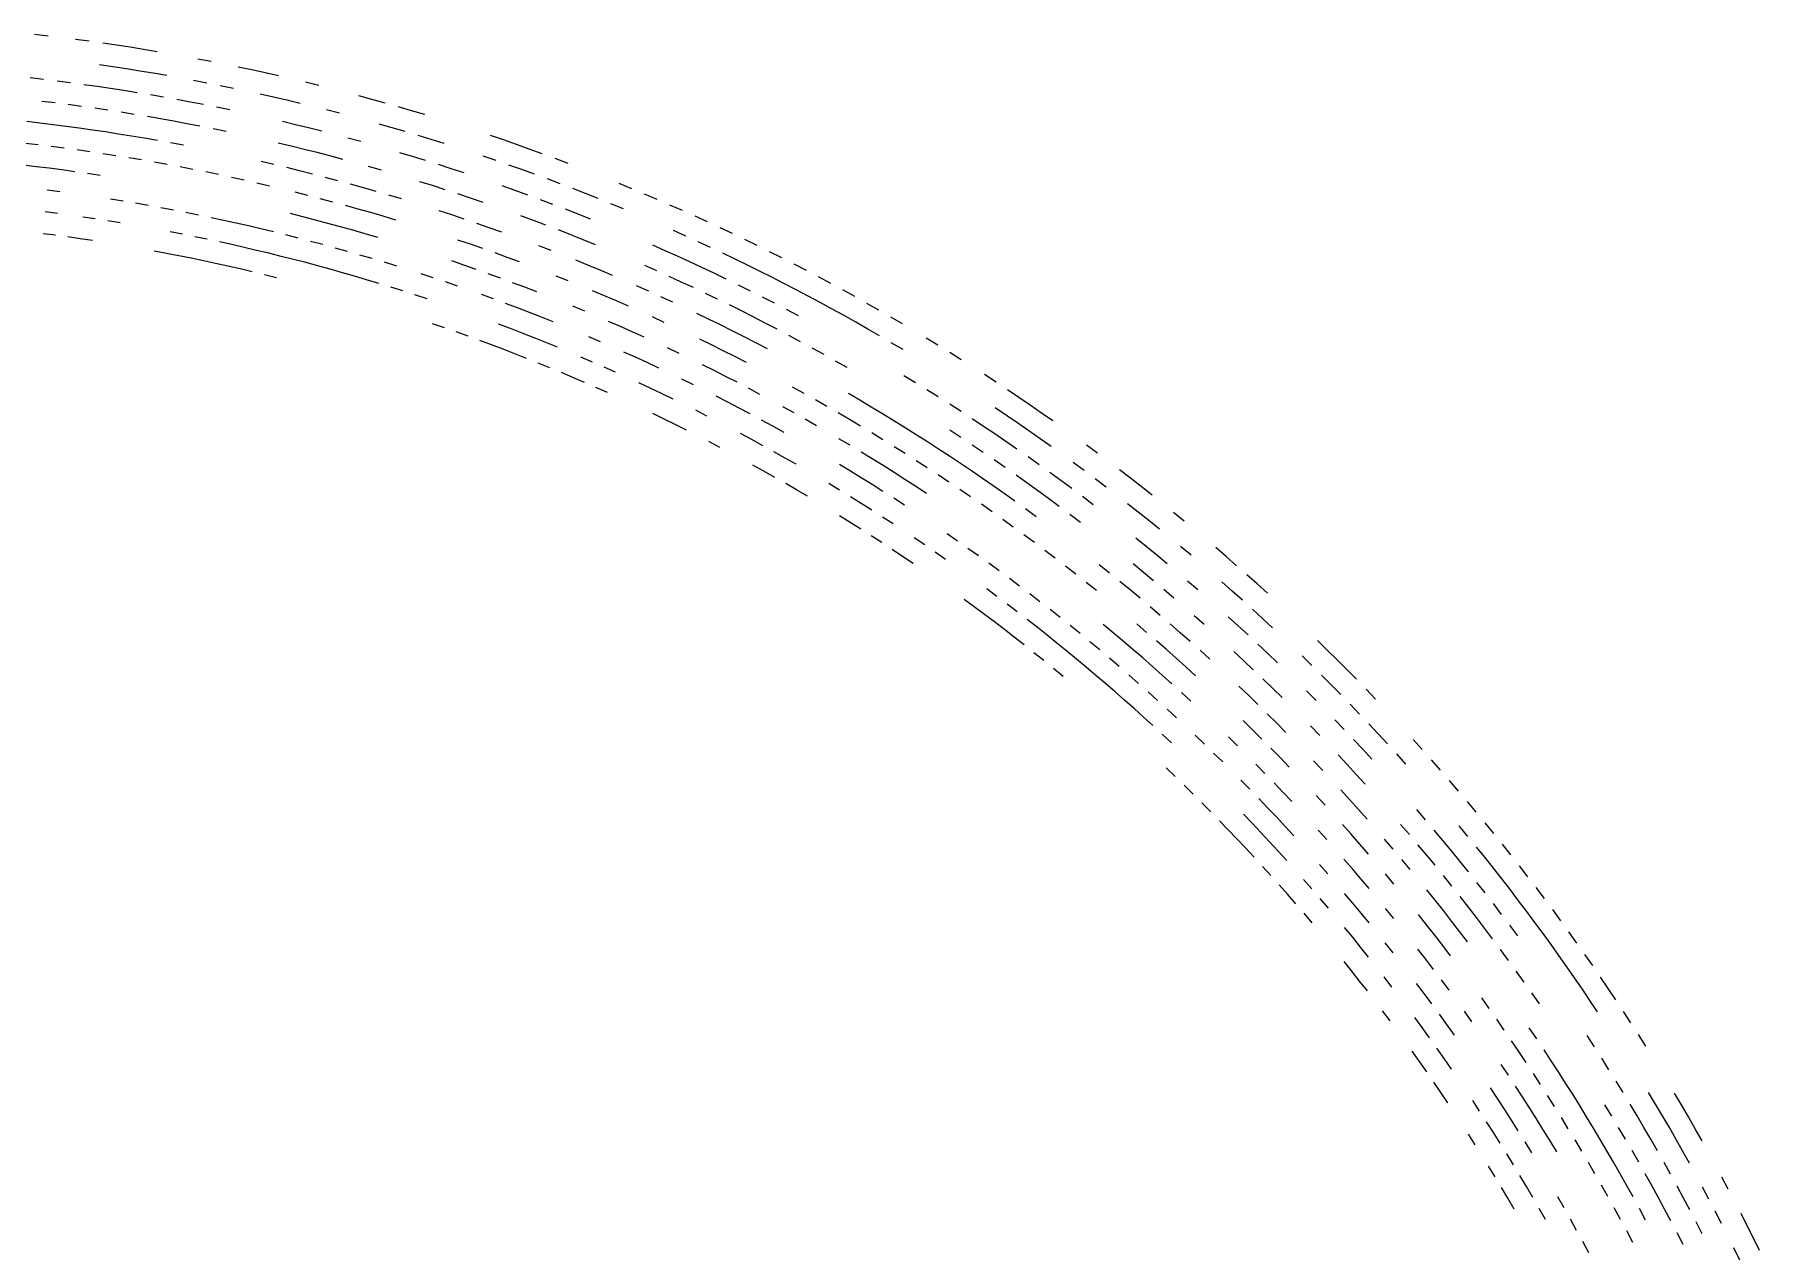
# Model space of a CAD drawing. Header units: metres. Extents: x -298 to 300, y -298 to 299.
# Drawn here: x 33.8 to 269.6, y 130.7 to 297.4 of the extents above; entities that cross this region are included whole.
import ezdxf

# ---------------------------------------------------------------- set-up
doc = ezdxf.new("R2010")
doc.units = ezdxf.units.M

msp = doc.modelspace()

# ---------------------------------------------------------------- linework, layer by layer
for p, q in [((35.657764, 297.18872, -692.8203), (33.78954, 297.40393, -692.8203)), ((41.254017, 296.4729, -692.8203), (39.390064, 296.72327, -692.8203)), ((44.97698, 295.93713, -692.8203), (43.11632, 296.21094, -692.8203)), ((46.835926, 295.65173, -692.8203), (44.97698, 295.93713, -692.8203)), ((48.693043, 295.3546, -692.8203), (46.835926, 295.65173, -692.8203)), ((50.548267, 295.0459, -692.8203), (48.693043, 295.3546, -692.8203)), ((44.502308, 292.98425, -692.8203), (42.660145, 293.25507, -692.8203)), ((46.3427, 292.70184, -692.8203), (44.502308, 292.98425, -692.8203)), ((48.181324, 292.4079, -692.8203), (46.3427, 292.70184, -692.8203)), ((57.948902, 293.69446, -692.8203), (56.101917, 294.04974, -692.8203)), ((63.47594, 292.55896, -692.8203), (61.635975, 292.94904, -692.8203)), ((65.31347, 292.15735, -692.8203), (63.47594, 292.55896, -692.8203)), ((35.02434, 291.24036, -692.8203), (33.19353, 291.45166, -692.8203)), ((38.68175, 290.78333, -692.8203), (36.85375, 291.01758, -692.8203)), ((42.33318, 290.2804, -692.8203), (40.50823, 290.5376, -692.8203)), ((44.156483, 290.01172, -692.8203), (42.33318, 290.2804, -692.8203)), ((50.018116, 292.10242, -692.8203), (48.181324, 292.4079, -692.8203)), ((51.852894, 291.7854, -692.8203), (50.018116, 292.10242, -692.8203)), ((57.34502, 290.76514, -692.8203), (55.516468, 291.11676, -692.8203)), ((60.995472, 290.0276, -692.8203), (59.171375, 290.4021, -692.8203)), ((67.14849, 291.74414, -692.8203), (65.31347, 292.15735, -692.8203)), ((72.63744, 290.4356, -692.8203), (70.81054, 290.8833, -692.8203)), ((36.586964, 288.03674, -692.8203), (34.776295, 288.25793, -692.8203)), ((40.20403, 287.56036, -692.8203), (38.39623, 287.80426, -692.8203)), ((45.978138, 289.73157, -692.8203), (44.156483, 290.01172, -692.8203)), ((47.797962, 289.44006, -692.8203), (45.978138, 289.73157, -692.8203)), ((51.431995, 288.82263, -692.8203), (49.615955, 289.13702, -692.8203)), ((55.058094, 288.15955, -692.8203), (53.246082, 288.49677, -692.8203)), ((56.86797, 287.8109, -692.8203), (55.058094, 288.15955, -692.8203)), ((66.45312, 288.83533, -692.8203), (64.636345, 289.24414, -692.8203)), ((68.267204, 288.41504, -692.8203), (66.45312, 288.83533, -692.8203)), ((70.07873, 287.9834, -692.8203), (68.267204, 288.41504, -692.8203)), ((79.91607, 288.53027, -692.8203), (78.100945, 289.0238, -692.8203)), ((81.72814, 288.0254, -692.8203), (79.91607, 288.53027, -692.8203)), ((34.526234, 285.27563, -692.8203), (32.73296, 285.4839, -692.8203)), ((43.81493, 287.03857, -692.8203), (42.010303, 287.3051, -692.8203)), ((47.419056, 286.4713, -692.8203), (45.617847, 286.76062, -692.8203)), ((51.015797, 285.8589, -692.8203), (49.218372, 286.17078, -692.8203)), ((52.811268, 285.53577, -692.8203), (51.015797, 285.8589, -692.8203)), ((54.604664, 285.2013, -692.8203), (52.811268, 285.53577, -692.8203)), ((60.481007, 287.0796, -692.8203), (58.675587, 287.45093, -692.8203)), ((69.471245, 285.05322, -692.8203), (67.67834, 285.48108, -692.8203)), ((75.49645, 286.62018, -692.8203), (73.69341, 287.08594, -692.8203)), ((85.34258, 286.98157, -692.8203), (83.53698, 287.50916, -692.8203)), ((87.14483, 286.44257, -692.8203), (85.34258, 286.98157, -692.8203)), ((36.318226, 285.05615, -692.8203), (34.526234, 285.27563, -692.8203)), ((38.108753, 284.82538, -692.8203), (36.318226, 285.05615, -692.8203)), ((39.897816, 284.58337, -692.8203), (38.108753, 284.82538, -692.8203)), ((41.685413, 284.33008, -692.8203), (39.897816, 284.58337, -692.8203)), ((43.471363, 284.06555, -692.8203), (41.685413, 284.33008, -692.8203)), ((45.255604, 283.78992, -692.8203), (43.471363, 284.06555, -692.8203)), ((47.038136, 283.50293, -692.8203), (45.255604, 283.78992, -692.8203)), ((48.818836, 283.20483, -692.8203), (47.038136, 283.50293, -692.8203)), ((50.597645, 282.8955, -692.8203), (48.818836, 283.20483, -692.8203)), ((56.395985, 284.8556, -692.8203), (54.604664, 285.2013, -692.8203)), ((59.971912, 284.1305, -692.8203), (58.185047, 284.49866, -692.8203)), ((71.26147, 284.614, -692.8203), (69.471245, 285.05322, -692.8203)), ((73.04888, 284.1637, -692.8203), (71.26147, 284.614, -692.8203)), ((78.39385, 282.74524, -692.8203), (76.615166, 283.22925, -692.8203)), ((82.67864, 284.64417, -692.8203), (80.88775, 285.1551, -692.8203)), ((84.4663, 284.12195, -692.8203), (82.67864, 284.64417, -692.8203)), ((88.03161, 283.04395, -692.8203), (86.2506, 283.58856, -692.8203)), ((89.809135, 282.48816, -692.8203), (88.03161, 283.04395, -692.8203)), ((97.88445, 282.97192, -692.8203), (96.10369, 283.57843, -692.8203)), ((34.273975, 282.29364, -692.8203), (32.49944, 282.50037, -692.8203)), ((37.81902, 281.84674, -692.8203), (36.04717, 282.07574, -692.8203)), ((41.358265, 281.35535, -692.8203), (39.589405, 281.60657, -692.8203)), ((44.8911, 280.81946, -692.8203), (43.125538, 281.09296, -692.8203)), ((54.14928, 282.2434, -692.8203), (52.3745, 282.57507, -692.8203)), ((68.869804, 282.12146, -692.8203), (67.09527, 282.54565, -692.8203)), ((70.641594, 281.68616, -692.8203), (68.869804, 282.12146, -692.8203)), ((72.41064, 281.23975, -692.8203), (70.641594, 281.68616, -692.8203)), ((74.17687, 280.78223, -692.8203), (72.41064, 281.23975, -692.8203)), ((75.94024, 280.3136, -692.8203), (74.17687, 280.78223, -692.8203)), ((85.47729, 280.69775, -692.8203), (83.711296, 281.22632, -692.8203)), ((87.23998, 280.15808, -692.8203), (85.47729, 280.69775, -692.8203)), ((96.88348, 280.15356, -692.8203), (95.120415, 280.7539, -692.8203)), ((99.66143, 282.3542, -692.8203), (97.88445, 282.97192, -692.8203)), ((101.43444, 281.72534, -692.8203), (99.66143, 282.3542, -692.8203)), ((103.203545, 281.08533, -692.8203), (101.43444, 281.72534, -692.8203)), ((34.019398, 279.31183, -692.8203), (32.2636, 279.51703, -692.8203)), ((35.773914, 279.09558, -692.8203), (34.019398, 279.31183, -692.8203)), ((37.527027, 278.8684, -692.8203), (35.773914, 279.09558, -692.8203)), ((39.278736, 278.63013, -692.8203), (37.527027, 278.8684, -692.8203)), ((42.777454, 278.1206, -692.8203), (41.02886, 278.38086, -692.8203)), ((48.41704, 280.23926, -692.8203), (46.655018, 280.5349, -692.8203)), ((51.935474, 279.61475, -692.8203), (50.177235, 279.9325, -692.8203)), ((55.44585, 278.9461, -692.8203), (53.6917, 279.28595, -692.8203)), ((58.94762, 278.2334, -692.8203), (57.197865, 278.5952, -692.8203)), ((66.51031, 279.61066, -692.8203), (64.7517, 280.02002, -692.8203)), ((70.01977, 278.7588, -692.8203), (68.26641, 279.1902, -692.8203)), ((71.7705, 278.31628, -692.8203), (70.01977, 278.7588, -692.8203)), ((81.21221, 278.8413, -692.8203), (79.45794, 279.34314, -692.8203)), ((90.75512, 279.0456, -692.8203), (88.99926, 279.60742, -692.8203)), ((92.50738, 278.47278, -692.8203), (90.75512, 279.0456, -692.8203)), ((100.39825, 278.91974, -692.8203), (98.642815, 279.5421, -692.8203)), ((102.14971, 278.28625, -692.8203), (100.39825, 278.91974, -692.8203)), ((106.729485, 279.77197, -692.8203), (104.96856, 280.4342, -692.8203)), ((37.232777, 275.89026, -692.8203), (35.4984, 276.11572, -692.8203)), ((62.440235, 277.47668, -692.8203), (60.695118, 277.86047, -692.8203)), ((65.92315, 276.67615, -692.8203), (64.182976, 277.0819, -692.8203)), ((75.26336, 277.39844, -692.8203), (73.518364, 277.86285, -692.8203)), ((78.7445, 276.4367, -692.8203), (77.005486, 276.92303, -692.8203)), ((80.48052, 275.93945, -692.8203), (78.7445, 276.4367, -692.8203)), ((88.19683, 276.72424, -692.8203), (86.45568, 277.26996, -692.8203)), ((89.93456, 276.16754, -692.8203), (88.19683, 276.72424, -692.8203)), ((99.47961, 276.07178, -692.8203), (97.74218, 276.68848, -692.8203)), ((101.213066, 275.4442, -692.8203), (99.47961, 276.07178, -692.8203)), ((105.64068, 276.98633, -692.8203), (103.89727, 277.64185, -692.8203)), ((109.115105, 275.6427, -692.8203), (107.38, 276.31995, -692.8203)), ((115.470146, 276.29553, -692.8203), (113.73077, 277.01282, -692.8203)), ((45.882008, 274.5998, -692.8203), (44.155445, 274.87964, -692.8203)), ((49.3297, 274.00757, -692.8203), (47.6068, 274.30908, -692.8203)), ((52.769825, 273.37213, -692.8203), (51.05077, 273.69525, -692.8203)), ((71.128105, 275.39343, -692.8203), (69.395805, 275.8319, -692.8203)), ((74.58434, 274.48376, -692.8203), (72.85766, 274.94403, -692.8203)), ((78.02892, 273.53082, -692.8203), (76.3081, 274.0127, -692.8203)), ((83.94305, 274.91223, -692.8203), (82.21343, 275.43127, -692.8203)), ((93.39941, 275.02148, -692.8203), (91.668755, 275.59998, -692.8203)), ((95.126335, 274.43213, -692.8203), (93.39941, 275.02148, -692.8203)), ((104.668144, 274.15637, -692.8203), (102.94262, 274.8058, -692.8203)), ((110.84594, 274.95447, -692.8203), (109.115105, 275.6427, -692.8203)), ((114.29449, 273.54553, -692.8203), (112.57244, 274.25537, -692.8203)), ((118.93517, 274.82837, -692.8203), (117.20495, 275.56738, -692.8203)), ((122.381584, 273.31775, -692.8203), (120.66076, 274.0785, -692.8203)), ((36.93633, 272.91248, -692.8203), (35.22063, 273.1361, -692.8203)), ((42.074574, 272.17688, -692.8203), (40.36339, 272.43286, -692.8203)), ((45.492115, 271.6327, -692.8203), (43.78417, 271.91016, -692.8203)), ((56.20171, 272.69348, -692.8203), (54.486805, 273.0382, -692.8203)), ((59.624928, 271.97168, -692.8203), (57.914417, 272.33795, -692.8203)), ((61.333057, 271.59473, -692.8203), (59.624928, 271.97168, -692.8203)), ((63.038868, 271.20703, -692.8203), (61.333057, 271.59473, -692.8203)), ((70.48351, 272.47095, -692.8203), (68.769585, 272.90552, -692.8203)), ((72.194695, 272.02576, -692.8203), (70.48351, 272.47095, -692.8203)), ((73.90307, 271.5697, -692.8203), (72.194695, 272.02576, -692.8203)), ((75.608574, 271.10303, -692.8203), (73.90307, 271.5697, -692.8203)), ((79.7467, 273.03815, -692.8203), (78.02892, 273.53082, -692.8203)), ((81.46136, 272.53467, -692.8203), (79.7467, 273.03815, -692.8203)), ((83.172844, 272.0204, -692.8203), (81.46136, 272.53467, -692.8203)), ((90.82824, 272.72766, -692.8203), (89.112114, 273.29004, -692.8203)), ((92.540825, 272.15454, -692.8203), (90.82824, 272.72766, -692.8203)), ((95.95507, 270.976, -692.8203), (94.24981, 271.57068, -692.8203)), ((101.99633, 271.96655, -692.8203), (100.28466, 272.59912, -692.8203)), ((103.70403, 271.32324, -692.8203), (101.99633, 271.96655, -692.8203)), ((108.106804, 272.82526, -692.8203), (106.38958, 273.49622, -692.8203)), ((109.81982, 272.14355, -692.8203), (108.106804, 272.82526, -692.8203)), ((125.80883, 271.76385, -692.8203), (124.09765, 272.54614, -692.8203)), ((36.63756, 269.93488, -692.8203), (34.9406, 270.15674, -692.8203)), ((40.02721, 269.45923, -692.8203), (38.33312, 269.7024, -692.8203)), ((41.719776, 269.20544, -692.8203), (40.02721, 269.45923, -692.8203)), ((54.003956, 270.08484, -692.8203), (52.30553, 270.41577, -692.8203)), ((57.39452, 269.39093, -692.8203), (55.700306, 269.74323, -692.8203)), ((60.776173, 268.65442, -692.8203), (59.086475, 269.02795, -692.8203)), ((64.74218, 270.8086, -692.8203), (63.038868, 271.20703, -692.8203)), ((66.442986, 270.3994, -692.8203), (64.74218, 270.8086, -692.8203)), ((69.83672, 269.54907, -692.8203), (68.14117, 269.9796, -692.8203)), ((73.21966, 268.65625, -692.8203), (71.529594, 269.10797, -692.8203)), ((77.31109, 270.62555, -692.8203), (75.608574, 271.10303, -692.8203)), ((79.01061, 270.13745, -692.8203), (77.31109, 270.62555, -692.8203)), ((80.707085, 269.6386, -692.8203), (79.01061, 270.13745, -692.8203)), ((93.37115, 268.70984, -692.8203), (91.68017, 269.28833, -692.8203)), ((97.65661, 270.37067, -692.8203), (95.95507, 270.976, -692.8203)), ((107.10717, 270.0044, -692.8203), (105.40771, 270.6692, -692.8203)), ((108.80248, 269.32898, -692.8203), (107.10717, 270.0044, -692.8203)), ((110.49358, 268.64294, -692.8203), (108.80248, 269.32898, -692.8203)), ((122.83642, 269.83435, -692.8203), (121.13738, 270.59802, -692.8203)), ((126.2199, 268.2749, -692.8203), (124.53057, 269.05994, -692.8203)), ((129.21635, 270.167, -692.8203), (127.51513, 270.97083, -692.8203)), ((132.60362, 268.52747, -692.8203), (130.91252, 269.35254, -692.8203)), ((51.838978, 267.45984, -692.8203), (50.157093, 267.77728, -692.8203)), ((53.51891, 267.1319, -692.8203), (51.838978, 267.45984, -692.8203)), ((55.196705, 266.79333, -692.8203), (53.51891, 267.1319, -692.8203)), ((56.872364, 266.44434, -692.8203), (55.196705, 266.79333, -692.8203)), ((62.46349, 268.27026, -692.8203), (60.776173, 268.65442, -692.8203)), ((64.14837, 267.8755, -692.8203), (62.46349, 268.27026, -692.8203)), ((65.83074, 267.47015, -692.8203), (64.14837, 267.8755, -692.8203)), ((67.51055, 267.0542, -692.8203), (65.83074, 267.47015, -692.8203)), ((69.18774, 266.6278, -692.8203), (67.51055, 267.0542, -692.8203)), ((70.862236, 266.1908, -692.8203), (69.18774, 266.6278, -692.8203)), ((76.59112, 267.72083, -692.8203), (74.90685, 268.19385, -692.8203)), ((79.950676, 266.74316, -692.8203), (78.27239, 267.2373, -692.8203)), ((95.058464, 268.12085, -692.8203), (93.37115, 268.70984, -692.8203)), ((98.42193, 266.91095, -692.8203), (96.74206, 267.52118, -692.8203)), ((100.09789, 266.29016, -692.8203), (98.42193, 266.91095, -692.8203)), ((104.42394, 267.8427, -692.8203), (102.73809, 268.49066, -692.8203)), ((120.0053, 267.82806, -692.8203), (118.319084, 268.57397, -692.8203)), ((121.68682, 267.07153, -692.8203), (120.0053, 267.82806, -692.8203)), ((123.36352, 266.30457, -692.8203), (121.68682, 267.07153, -692.8203)), ((129.58366, 266.67316, -692.8203), (127.90429, 267.47937, -692.8203)), ((131.25792, 265.85645, -692.8203), (129.58366, 266.67316, -692.8203)), ((135.97002, 266.8454, -692.8203), (134.28941, 267.6917, -692.8203)), ((58.545826, 266.08472, -692.8203), (56.872364, 266.44434, -692.8203)), ((60.21703, 265.7146, -692.8203), (58.545826, 266.08472, -692.8203)), ((61.885853, 265.33398, -692.8203), (60.21703, 265.7146, -692.8203)), ((63.552296, 264.94293, -692.8203), (61.885853, 265.33398, -692.8203)), ((66.87774, 264.1294, -692.8203), (65.2163, 264.54138, -692.8203)), ((72.53399, 265.7433, -692.8203), (70.862236, 266.1908, -692.8203)), ((74.20287, 265.28528, -692.8203), (72.53399, 265.7433, -692.8203)), ((75.86895, 264.81677, -692.8203), (74.20287, 265.28528, -692.8203)), ((77.531975, 264.33777, -692.8203), (75.86895, 264.81677, -692.8203)), ((79.19201, 263.8484, -692.8203), (77.531975, 264.33777, -692.8203)), ((83.29772, 265.7234, -692.8203), (81.625786, 266.23853, -692.8203)), ((88.293755, 264.11493, -692.8203), (86.63177, 264.6615, -692.8203)), ((92.49029, 265.8498, -692.8203), (90.81725, 266.42273, -692.8203)), ((94.15966, 265.26636, -692.8203), (92.49029, 265.8498, -692.8203)), ((97.4873, 264.068, -692.8203), (95.82537, 264.67236, -692.8203)), ((106.76202, 263.70215, -692.8203), (105.102104, 264.36487, -692.8203)), ((109.45672, 265.83557, -692.8203), (107.78332, 266.51514, -692.8203)), ((111.12585, 265.1454, -692.8203), (109.45672, 265.83557, -692.8203)), ((112.79058, 264.44482, -692.8203), (111.12585, 265.1454, -692.8203)), ((118.88262, 265.05383, -692.8203), (117.21386, 265.79272, -692.8203)), ((122.20611, 263.54468, -692.8203), (120.546745, 264.30444, -692.8203)), ((125.03545, 265.52698, -692.8203), (123.36352, 266.30457, -692.8203)), ((126.702446, 264.73895, -692.8203), (125.03545, 265.52698, -692.8203)), ((128.36449, 263.94043, -692.8203), (126.702446, 264.73895, -692.8203)), ((132.92705, 265.02917, -692.8203), (131.25792, 265.85645, -692.8203)), ((134.59093, 264.19153, -692.8203), (132.92705, 265.02917, -692.8203)), ((136.24962, 263.34332, -692.8203), (134.59093, 264.19153, -692.8203)), ((139.31511, 265.12115, -692.8203), (137.64525, 265.98853, -692.8203)), ((142.63835, 263.35498, -692.8203), (140.97948, 264.2433, -692.8203)), ((80.84899, 263.3485, -692.8203), (79.19201, 263.8484, -692.8203)), ((84.15331, 262.3177, -692.8203), (82.5028, 262.83832, -692.8203)), ((91.60729, 262.99042, -692.8203), (89.95226, 263.55786, -692.8203)), ((96.55059, 261.2257, -692.8203), (94.90649, 261.82434, -692.8203)), ((100.799736, 262.82788, -692.8203), (99.14544, 263.45312, -692.8203)), ((102.450066, 262.19226, -692.8203), (100.799736, 262.82788, -692.8203)), ((111.716484, 261.65155, -692.8203), (110.06927, 262.34546, -692.8203)), ((117.75811, 262.2804, -692.8203), (116.106804, 263.01233, -692.8203)), ((123.86071, 262.7744, -692.8203), (122.20611, 263.54468, -692.8203)), ((127.155266, 261.20288, -692.8203), (125.51043, 261.99384, -692.8203)), ((131.67339, 262.31213, -692.8203), (130.02147, 263.13147, -692.8203)), ((137.90288, 262.48474, -692.8203), (136.24962, 263.34332, -692.8203)), ((139.55077, 261.61584, -692.8203), (137.90288, 262.48474, -692.8203)), ((145.9392, 261.54712, -692.8203), (144.29161, 262.45624, -692.8203)), ((87.44457, 261.24536, -692.8203), (85.80065, 261.78668, -692.8203)), ((99.827385, 259.99768, -692.8203), (98.19091, 260.61682, -692.8203)), ((101.45995, 259.36816, -692.8203), (99.827385, 259.99768, -692.8203)), ((109.01061, 259.54633, -692.8203), (107.3767, 260.22327, -692.8203)), ((113.35931, 260.94727, -692.8203), (111.716484, 261.65155, -692.8203)), ((114.99767, 260.23273, -692.8203), (113.35931, 260.94727, -692.8203)), ((121.04687, 260.78564, -692.8203), (119.40484, 261.5382, -692.8203)), ((130.42986, 259.58997, -692.8203), (128.79509, 260.4016, -692.8203)), ((132.05956, 258.76813, -692.8203), (130.42986, 259.58997, -692.8203)), ((134.96165, 260.64233, -692.8203), (133.32018, 261.48242, -692.8203)), ((138.22874, 258.9314, -692.8203), (136.59789, 259.792, -692.8203)), ((141.19316, 260.73645, -692.8203), (139.55077, 261.61584, -692.8203)), ((142.83, 259.84692, -692.8203), (141.19316, 260.73645, -692.8203)), ((144.46129, 258.94702, -692.8203), (142.83, 259.84692, -692.8203)), ((149.21715, 259.69788, -692.8203), (147.58104, 260.6277, -692.8203)), ((89.83483, 257.2738, -692.8203), (88.21575, 257.8302, -692.8203)), ((98.8529, 257.1682, -692.8203), (97.234184, 257.78137, -692.8203)), ((100.467705, 256.54492, -692.8203), (98.8529, 257.1682, -692.8203)), ((103.08849, 258.72845, -692.8203), (101.45995, 259.36816, -692.8203)), ((104.713066, 258.0785, -692.8203), (103.08849, 258.72845, -692.8203)), ((113.88647, 257.45404, -692.8203), (112.26556, 258.16168, -692.8203)), ((115.50286, 256.7362, -692.8203), (113.88647, 257.45404, -692.8203)), ((119.88549, 258.02747, -692.8203), (118.26086, 258.77277, -692.8203)), ((125.94421, 258.46613, -692.8203), (124.31658, 259.2495, -692.8203)), ((127.56689, 257.6725, -692.8203), (125.94421, 258.46613, -692.8203)), ((129.1845, 256.86865, -692.8203), (127.56689, 257.6725, -692.8203)), ((133.684, 257.93604, -692.8203), (132.05956, 258.76813, -692.8203)), ((135.30327, 257.09375, -692.8203), (133.684, 257.93604, -692.8203)), ((146.08684, 258.03687, -692.8203), (144.46129, 258.94702, -692.8203)), ((147.70671, 257.11652, -692.8203), (146.08684, 258.03687, -692.8203)), ((149.32079, 256.18604, -692.8203), (147.70671, 257.11652, -692.8203)), ((152.47166, 257.80762, -692.8203), (150.84734, 258.75787, -692.8203)), ((93.06237, 256.13043, -692.8203), (91.45037, 256.70715, -692.8203)), ((96.27538, 254.94658, -692.8203), (94.67071, 255.54356, -692.8203)), ((97.876274, 254.33952, -692.8203), (96.27538, 254.94658, -692.8203)), ((102.078545, 255.91148, -692.8203), (100.467705, 256.54492, -692.8203)), ((103.68542, 255.26793, -692.8203), (102.078545, 255.91148, -692.8203)), ((105.28826, 254.61424, -692.8203), (103.68542, 255.26793, -692.8203)), ((111.16967, 255.37694, -692.8203), (109.56188, 256.0675, -692.8203)), ((117.1148, 256.0083, -692.8203), (115.50286, 256.7362, -692.8203)), ((126.3366, 254.94438, -692.8203), (124.73107, 255.73033, -692.8203)), ((127.937126, 254.1483, -692.8203), (126.3366, 254.94438, -692.8203)), ((130.7971, 256.0547, -692.8203), (129.1845, 256.86865, -692.8203)), ((132.40459, 255.23058, -692.8203), (130.7971, 256.0547, -692.8203)), ((134.00682, 254.39635, -692.8203), (132.40459, 255.23058, -692.8203)), ((138.52574, 255.37871, -692.8203), (136.91716, 256.24133, -692.8203)), ((152.53123, 254.29466, -692.8203), (150.92894, 255.24535, -692.8203)), ((157.30833, 254.8958, -692.8203), (155.7022, 255.87651, -692.8203)), ((99.47332, 253.7224, -692.8203), (97.876274, 254.33952, -692.8203)), ((101.06646, 253.09526, -692.8203), (99.47332, 253.7224, -692.8203)), ((104.24084, 251.81102, -692.8203), (102.65569, 252.45811, -692.8203)), ((110.07177, 252.59306, -692.8203), (108.48144, 253.27684, -692.8203)), ((115.96667, 253.24467, -692.8203), (114.37212, 253.96544, -692.8203)), ((117.55663, 252.51384, -692.8203), (115.96667, 253.24467, -692.8203)), ((119.14202, 251.77306, -692.8203), (117.55663, 252.51384, -692.8203)), ((121.92272, 253.76378, -692.8203), (120.32476, 254.52202, -692.8203)), ((129.53264, 253.34227, -692.8203), (127.937126, 254.1483, -692.8203)), ((131.1231, 252.52611, -692.8203), (129.53264, 253.34227, -692.8203)), ((141.72655, 253.62328, -692.8203), (140.12889, 254.50603, -692.8203)), ((144.90501, 251.82774, -692.8203), (143.31859, 252.73051, -692.8203)), ((160.502, 252.9041, -692.8203), (158.90831, 253.90495, -692.8203)), ((107.39892, 250.48692, -692.8203), (105.82195, 251.15392, -692.8203)), ((108.97167, 249.81004, -692.8203), (107.39892, 250.48692, -692.8203)), ((113.23925, 251.1956, -692.8203), (111.65771, 251.89928, -692.8203)), ((123.86993, 249.49107, -692.8203), (122.2987, 250.26164, -692.8203)), ((126.68774, 251.429, -692.8203), (125.10424, 252.21721, -692.8203)), ((128.26616, 250.63078, -692.8203), (126.68774, 251.429, -692.8203)), ((129.83958, 249.82268, -692.8203), (128.26616, 250.63078, -692.8203)), ((154.22856, 249.76762, -692.8203), (152.65477, 250.72905, -692.8203)), ((165.2451, 249.84166, -692.8203), (163.67046, 250.87242, -692.8203)), ((112.10436, 248.42662, -692.8203), (110.540215, 249.12328, -692.8203)), ((117.95721, 249.02501, -692.8203), (116.38909, 249.7584, -692.8203)), ((119.52062, 248.28178, -692.8203), (117.95721, 249.02501, -692.8203)), ((121.07946, 247.52873, -692.8203), (119.52062, 248.28178, -692.8203)), ((128.55406, 247.12029, -692.8203), (126.99767, 247.92033, -692.8203)), ((132.97118, 248.17693, -692.8203), (131.40794, 249.00475, -692.8203)), ((138.99693, 248.2965, -692.8203), (137.43285, 249.16222, -692.8203)), ((146.63048, 247.36351, -692.8203), (145.07207, 248.2772, -692.8203)), ((157.3579, 247.81517, -692.8203), (155.79625, 248.79631, -692.8203)), ((168.3748, 247.75053, -692.8203), (166.81322, 248.80101, -692.8203)), ((169.9298, 246.69023, -692.8203), (168.3748, 247.75053, -692.8203)), ((119.85815, 244.79674, -692.8203), (118.31652, 245.54222, -692.8203)), ((125.727104, 245.21092, -692.8203), (124.18273, 245.99321, -692.8203)), ((130.10545, 246.31041, -692.8203), (128.55406, 247.12029, -692.8203)), ((131.65178, 245.49083, -692.8203), (130.10545, 246.31041, -692.8203)), ((137.6292, 245.63469, -692.8203), (136.08183, 246.49187, -692.8203)), ((142.10875, 246.53563, -692.8203), (140.55565, 247.42094, -692.8203)), ((145.19823, 244.73582, -692.8203), (143.65636, 245.64061, -692.8203)), ((148.18321, 246.44005, -692.8203), (146.63048, 247.36351, -692.8203)), ((149.73009, 245.50676, -692.8203), (148.18321, 246.44005, -692.8203)), ((151.27116, 244.56383, -692.8203), (149.73009, 245.50676, -692.8203)), ((160.46245, 245.82347, -692.8203), (158.91331, 246.8242, -692.8203)), ((166.67455, 245.29002, -692.8203), (165.12846, 246.32988, -692.8203)), ((171.47801, 245.62022, -692.8203), (169.9298, 246.69023, -692.8203)), ((173.01958, 244.54045, -692.8203), (171.47801, 245.62022, -692.8203)), ((121.39501, 244.04161, -692.8203), (119.85815, 244.79674, -692.8203)), ((122.92718, 243.27684, -692.8203), (121.39501, 244.04161, -692.8203)), ((134.7288, 243.82256, -692.8203), (133.19292, 244.66154, -692.8203)), ((136.25945, 242.97398, -692.8203), (134.7288, 243.82256, -692.8203)), ((140.70769, 243.89128, -692.8203), (139.17113, 244.7678, -692.8203)), ((146.73448, 243.8214, -692.8203), (145.19823, 244.73582, -692.8203)), ((152.8062, 243.61119, -692.8203), (151.27116, 244.56383, -692.8203)), ((154.33531, 242.64891, -692.8203), (152.8062, 243.61119, -692.8203)), ((160.44646, 242.25835, -692.8203), (158.91966, 243.25902, -692.8203)), ((163.54185, 243.7929, -692.8203), (162.00536, 244.81303, -692.8203)), ((165.07195, 242.76317, -692.8203), (163.54185, 243.7929, -692.8203)), ((168.2141, 244.24046, -692.8203), (166.67455, 245.29002, -692.8203)), ((169.74706, 243.1812, -692.8203), (168.2141, 244.24046, -692.8203)), ((171.27336, 242.11235, -692.8203), (169.74706, 243.1812, -692.8203)), ((127.4945, 240.92491, -692.8203), (125.97692, 241.71849, -692.8203)), ((131.85466, 241.98485, -692.8203), (130.33037, 242.80583, -692.8203)), ((133.37376, 241.1544, -692.8203), (131.85466, 241.98485, -692.8203)), ((145.2838, 241.20384, -692.8203), (143.76402, 242.10924, -692.8203)), ((149.78966, 241.96361, -692.8203), (148.265, 242.89726, -692.8203)), ((152.82121, 240.06749, -692.8203), (151.3084, 241.02031, -692.8203)), ((155.85832, 241.67705, -692.8203), (154.33531, 242.64891, -692.8203)), ((157.37523, 240.6956, -692.8203), (155.85832, 241.67705, -692.8203)), ((158.88597, 239.7047, -692.8203), (157.37523, 240.6956, -692.8203)), ((163.48106, 240.2282, -692.8203), (161.96696, 241.24803, -692.8203)), ((166.5955, 241.72374, -692.8203), (165.07195, 242.76317, -692.8203)), ((168.1126, 240.67485, -692.8203), (166.5955, 241.72374, -692.8203)), ((172.7929, 241.03392, -692.8203), (171.27336, 242.11235, -692.8203)), ((179.11717, 240.1251, -692.8203), (177.60313, 241.24327, -692.8203)), ((133.5139, 237.65575, -692.8203), (132.01677, 238.48723, -692.8203)), ((136.39622, 239.46477, -692.8203), (134.88768, 240.31432, -692.8203)), ((137.89952, 238.60576, -692.8203), (136.39622, 239.46477, -692.8203)), ((145.32878, 237.68169, -692.8203), (143.83116, 238.58745, -692.8203)), ((148.30614, 239.36449, -692.8203), (146.79784, 240.28893, -692.8203)), ((149.80864, 238.43059, -692.8203), (148.30614, 239.36449, -692.8203)), ((151.30522, 237.48723, -692.8203), (149.80864, 238.43059, -692.8203)), ((155.82884, 238.1334, -692.8203), (154.32805, 239.10521, -692.8203)), ((160.39037, 238.70427, -692.8203), (158.88597, 239.7047, -692.8203)), ((161.8886, 237.69438, -692.8203), (160.39037, 238.70427, -692.8203)), ((166.49004, 238.16014, -692.8203), (164.98882, 239.1989, -692.8203)), ((171.12682, 238.54845, -692.8203), (169.62303, 239.61638, -692.8203)), ((177.3106, 237.74156, -692.8203), (175.81157, 238.8485, -692.8203)), ((135.00584, 236.81493, -692.8203), (133.5139, 237.65575, -692.8203)), ((137.97374, 235.10509, -692.8203), (136.49242, 235.96465, -692.8203)), ((143.85777, 235.07567, -692.8203), (142.37651, 235.97221, -692.8203)), ((146.82072, 236.76659, -692.8203), (145.32878, 237.68169, -692.8203)), ((148.30693, 235.84203, -692.8203), (146.82072, 236.76659, -692.8203)), ((152.79588, 236.53453, -692.8203), (151.30522, 237.48723, -692.8203)), ((154.2805, 235.57243, -692.8203), (152.79588, 236.53453, -692.8203)), ((158.81194, 236.16167, -692.8203), (157.32347, 237.15227, -692.8203)), ((163.38042, 236.6751, -692.8203), (161.8886, 237.69438, -692.8203)), ((164.86583, 235.64647, -692.8203), (163.38042, 236.6751, -692.8203)), ((169.47276, 236.0543, -692.8203), (167.98473, 237.11186, -692.8203)), ((170.95421, 234.98735, -692.8203), (169.47276, 236.0543, -692.8203)), ((174.11418, 236.38426, -692.8203), (172.62389, 237.47105, -692.8203)), ((175.59758, 235.2882, -692.8203), (174.11418, 236.38426, -692.8203)), ((180.28758, 235.4995, -692.8203), (178.8026, 236.62523, -692.8203)), ((183.61662, 236.71361, -692.8203), (182.12389, 237.86021, -692.8203)), ((185.10204, 235.55772, -692.8203), (183.61662, 236.71361, -692.8203)), ((139.44957, 234.23619, -692.8203), (137.97374, 235.10509, -692.8203)), ((146.80327, 233.25468, -692.8203), (145.33336, 234.16978, -692.8203)), ((149.78728, 234.90819, -692.8203), (148.30693, 235.84203, -692.8203)), ((152.73027, 233.01268, -692.8203), (151.26176, 233.96507, -692.8203)), ((155.75914, 234.60106, -692.8203), (154.2805, 235.57243, -692.8203)), ((161.77013, 234.15257, -692.8203), (160.29417, 235.16179, -692.8203)), ((166.34471, 234.6085, -692.8203), (164.86583, 235.64647, -692.8203)), ((167.81712, 233.56126, -692.8203), (166.34471, 234.6085, -692.8203)), ((172.42894, 233.91112, -692.8203), (170.95421, 234.98735, -692.8203)), ((173.89684, 232.8256, -692.8203), (172.42894, 233.91112, -692.8203)), ((178.54369, 233.06804, -692.8203), (177.07414, 234.18272, -692.8203)), ((186.58025, 234.39244, -692.8203), (185.10204, 235.55772, -692.8203)), ((145.29771, 230.66844, -692.8203), (143.84404, 231.5742, -692.8203)), ((148.26744, 232.3303, -692.8203), (146.80327, 233.25468, -692.8203)), ((151.17815, 230.45409, -692.8203), (149.7257, 231.39677, -692.8203)), ((164.70287, 232.10643, -692.8203), (163.23973, 233.13408, -692.8203)), ((170.74205, 231.43907, -692.8203), (169.28294, 232.50475, -692.8203)), ((176.81218, 230.62706, -692.8203), (175.35796, 231.73094, -692.8203)), ((184.69981, 232.0667, -692.8203), (183.23625, 233.2202, -692.8203)), ((186.15611, 230.90398, -692.8203), (184.69981, 232.0667, -692.8203)), ((190.97057, 230.84117, -692.8203), (189.51451, 232.0341, -692.8203)), ((146.74559, 229.75365, -692.8203), (145.29771, 230.66844, -692.8203)), ((149.62407, 227.89671, -692.8203), (148.18773, 228.8297, -692.8203)), ((159.98192, 228.11314, -692.8203), (158.54393, 229.11125, -692.8203)), ((167.60979, 230.02348, -692.8203), (166.15959, 231.0695, -692.8203)), ((170.49034, 227.90416, -692.8203), (169.05333, 228.96837, -692.8203)), ((187.60509, 229.73216, -692.8203), (186.15611, 230.90398, -692.8203)), ((152.47911, 226.00377, -692.8203), (151.05455, 226.9547, -692.8203)), ((155.49962, 227.57146, -692.8203), (154.06517, 228.54137, -692.8203)), ((158.35014, 225.6046, -692.8203), (156.92796, 226.59251, -692.8203)), ((162.83891, 226.08989, -692.8203), (161.41356, 227.10606, -692.8203)), ((173.34404, 225.74883, -692.8203), (171.92052, 226.83098, -692.8203)), ((185.78514, 227.3571, -692.8203), (184.3513, 228.51744, -692.8203)), ((187.21178, 226.18773, -692.8203), (185.78514, 227.3571, -692.8203)), ((191.90758, 226.16222, -692.8203), (190.48088, 227.36125, -692.8203)), ((196.71886, 225.97844, -692.8203), (195.29326, 227.20763, -692.8203)), ((153.89763, 225.04381, -692.8203), (152.47911, 226.00377, -692.8203)), ((165.6704, 224.03087, -692.8203), (164.25786, 225.06487, -692.8203)), ((176.17052, 223.55772, -692.8203), (174.76073, 224.6577, -692.8203)), ((180.765, 223.72527, -692.8203), (179.35405, 224.85417, -692.8203)), ((185.38945, 223.8137, -692.8203), (183.97783, 224.97166, -692.8203)), ((188.63103, 225.00938, -692.8203), (187.21178, 226.18773, -692.8203)), ((198.13676, 224.74028, -692.8203), (196.71886, 225.97844, -692.8203)), ((168.47581, 221.93639, -692.8203), (167.0764, 222.98808, -692.8203)), ((178.96935, 221.33122, -692.8203), (177.57341, 222.44884, -692.8203)), ((183.5656, 221.44096, -692.8203), (182.16893, 222.58751, -692.8203)), ((186.79381, 222.6469, -692.8203), (185.38945, 223.8137, -692.8203)), ((192.84404, 221.42119, -692.8203), (191.44725, 222.62608, -692.8203)), ((197.53825, 221.27727, -692.8203), (196.14207, 222.51176, -692.8203)), ((200.94908, 222.23729, -692.8203), (199.54686, 223.49321, -692.8203)), ((202.34343, 220.97258, -692.8203), (200.94908, 222.23729, -692.8203)), ((162.28001, 219.09868, -692.8203), (160.8986, 220.11143, -692.8203)), ((165.36668, 220.53197, -692.8203), (163.97612, 221.56413, -692.8203)), ((168.12816, 218.44157, -692.8203), (166.75072, 219.49107, -692.8203)), ((171.25475, 219.80675, -692.8203), (169.86864, 220.87596, -692.8203)), ((184.95512, 220.28569, -692.8203), (183.5656, 221.44096, -692.8203)), ((189.58049, 220.28685, -692.8203), (188.1909, 221.4713, -692.8203)), ((198.92662, 220.03404, -692.8203), (197.53825, 221.27727, -692.8203)), ((163.65514, 218.07726, -692.8203), (162.28001, 219.09868, -692.8203)), ((165.02379, 217.04716, -692.8203), (163.65514, 218.07726, -692.8203)), ((166.38591, 216.00853, -692.8203), (165.02379, 217.04716, -692.8203)), ((170.86327, 216.31657, -692.8203), (169.49907, 217.38335, -692.8203)), ((174.00682, 217.64238, -692.8203), (172.63414, 218.72887, -692.8203)), ((187.71227, 217.9489, -692.8203), (186.33733, 219.12163, -692.8203)), ((193.70445, 216.68156, -692.8203), (192.33733, 217.89195, -692.8203)), ((198.35497, 216.51445, -692.8203), (196.98882, 217.75414, -692.8203)), ((201.67986, 217.52135, -692.8203), (200.30717, 218.78203, -692.8203)), ((203.0446, 216.25212, -692.8203), (201.67986, 217.52135, -692.8203)), ((167.74156, 214.96129, -692.8203), (166.38591, 216.00853, -692.8203)), ((169.09056, 213.90562, -692.8203), (167.74156, 214.96129, -692.8203)), ((172.22075, 215.2412, -692.8203), (170.86327, 216.31657, -692.8203)), ((173.57152, 214.15733, -692.8203), (172.22075, 215.2412, -692.8203)), ((176.73143, 215.44347, -692.8203), (175.37254, 216.54723, -692.8203)), ((181.27232, 215.56749, -692.8203), (179.91258, 216.69969, -692.8203)), ((182.62498, 214.42662, -692.8203), (181.27232, 215.56749, -692.8203)), ((185.84227, 215.61241, -692.8203), (184.48204, 216.77342, -692.8203)), ((190.4398, 215.57768, -692.8203), (189.07976, 216.76756, -692.8203)), ((191.79247, 214.3792, -692.8203), (190.4398, 215.57768, -692.8203)), ((199.71336, 215.26622, -692.8203), (198.35497, 216.51445, -692.8203)), ((171.76866, 211.76878, -692.8203), (170.43297, 212.84142, -692.8203)), ((174.91539, 213.06493, -692.8203), (173.57152, 214.15733, -692.8203)), ((176.25243, 211.96416, -692.8203), (174.91539, 213.06493, -692.8203)), ((179.42833, 213.2105, -692.8203), (178.08336, 214.33122, -692.8203)), ((183.9705, 213.27739, -692.8203), (182.62498, 214.42662, -692.8203)), ((185.3087, 212.11961, -692.8203), (183.9705, 213.27739, -692.8203)), ((188.54063, 213.26488, -692.8203), (187.19511, 214.44286, -692.8203)), ((189.87877, 212.07835, -692.8203), (188.54063, 213.26488, -692.8203)), ((194.47496, 211.9569, -692.8203), (193.1375, 213.17229, -692.8203)), ((199.09612, 211.75462, -692.8203), (197.75981, 212.99901, -692.8203)), ((202.40648, 212.74425, -692.8203), (201.06389, 214.00945, -692.8203)), ((203.74113, 211.47057, -692.8203), (202.40648, 212.74425, -692.8203)), ((208.42314, 211.08995, -692.8203), (207.09068, 212.39317, -692.8203)), ((210.54039, 213.20238, -692.8203), (209.19463, 214.51884, -692.8203)), ((211.87785, 211.87755, -692.8203), (210.54039, 213.20238, -692.8203)), ((174.41972, 209.5985, -692.8203), (173.09758, 210.68779, -692.8203)), ((177.58257, 210.85497, -692.8203), (176.25243, 211.96416, -692.8203)), ((178.90569, 209.73741, -692.8203), (177.58257, 210.85497, -692.8203)), ((182.09703, 210.94371, -692.8203), (180.76622, 212.08128, -692.8203)), ((186.6397, 210.95348, -692.8203), (185.3087, 212.11961, -692.8203)), ((187.9633, 209.77904, -692.8203), (186.6397, 210.95348, -692.8203)), ((191.20934, 210.88353, -692.8203), (189.87877, 212.07835, -692.8203)), ((192.53252, 209.68028, -692.8203), (191.20934, 210.88353, -692.8203)), ((200.4246, 210.50175, -692.8203), (199.09612, 211.75462, -692.8203)), ((213.20695, 210.5443, -692.8203), (211.87785, 211.87755, -692.8203)), ((214.5277, 209.20262, -692.8203), (213.20695, 210.5443, -692.8203)), ((180.22179, 208.61156, -692.8203), (178.90569, 209.73741, -692.8203)), ((181.53075, 207.47752, -692.8203), (180.22179, 208.61156, -692.8203)), ((184.73705, 208.6436, -692.8203), (183.42064, 209.79784, -692.8203)), ((189.27953, 208.59618, -692.8203), (187.9633, 209.77904, -692.8203)), ((199.74779, 207.01195, -692.8203), (198.44127, 208.2606, -692.8203)), ((203.05785, 207.97118, -692.8203), (201.74516, 209.24059, -692.8203)), ((204.36247, 206.69347, -692.8203), (203.05785, 207.97118, -692.8203)), ((208.99901, 206.29271, -692.8203), (207.69676, 207.5996, -692.8203)), ((211.06346, 208.4586, -692.8203), (209.74742, 209.77843, -692.8203)), ((212.37114, 207.13042, -692.8203), (211.06346, 208.4586, -692.8203)), ((217.14384, 206.49461, -692.8203), (215.84001, 207.85277, -692.8203)), ((182.83263, 206.33519, -692.8203), (181.53075, 207.47752, -692.8203)), ((184.1273, 205.18474, -692.8203), (182.83263, 206.33519, -692.8203)), ((187.348, 206.31041, -692.8203), (186.04619, 207.48112, -692.8203)), ((191.88963, 206.20592, -692.8203), (190.58836, 207.40514, -692.8203)), ((201.0465, 205.75511, -692.8203), (199.74779, 207.01195, -692.8203)), ((214.96141, 204.44963, -692.8203), (213.67052, 205.79411, -692.8203)), ((185.41478, 204.02611, -692.8203), (184.1273, 205.18474, -692.8203)), ((186.69493, 202.85942, -692.8203), (185.41478, 204.02611, -692.8203)), ((189.92955, 203.94456, -692.8203), (188.64244, 205.13152, -692.8203)), ((200.31041, 202.28831, -692.8203), (199.03343, 203.54063, -692.8203)), ((203.6201, 203.21703, -692.8203), (202.33727, 204.4901, -692.8203)), ((204.89488, 201.93584, -692.8203), (203.6201, 203.21703, -692.8203)), ((212.85625, 202.32341, -692.8203), (211.57884, 203.65459, -692.8203)), ((217.51787, 201.73643, -692.8203), (216.24388, 203.09703, -692.8203)), ((189.23314, 200.502, -692.8203), (187.96776, 201.68474, -692.8203)), ((193.74565, 200.33531, -692.8203), (192.48119, 201.54637, -692.8203)), ((198.28185, 200.08806, -692.8203), (197.01878, 201.32768, -692.8203)), ((201.57939, 201.028, -692.8203), (200.31041, 202.28831, -692.8203)), ((209.50023, 201.50139, -692.8203), (208.22801, 202.81151, -692.8203)), ((215.38597, 199.63701, -692.8203), (214.12535, 200.98418, -692.8203)), ((218.78331, 200.36778, -692.8203), (217.51787, 201.73643, -692.8203)), ((223.53368, 199.58238, -692.8203), (222.27306, 200.98088, -692.8203)), ((196.2517, 197.88939, -692.8203), (195.00249, 199.11632, -692.8203)), ((204.09361, 198.4835, -692.8203), (202.8405, 199.75969, -692.8203)), ((205.33873, 197.19945, -692.8203), (204.09361, 198.4835, -692.8203)), ((213.2672, 197.52342, -692.8203), (212.01988, 198.85728, -692.8203)), ((216.6381, 198.28197, -692.8203), (215.38597, 199.63701, -692.8203)), ((221.2882, 197.6068, -692.8203), (220.04008, 198.99126, -692.8203)), ((226.02837, 196.7617, -692.8203), (224.78545, 198.17601, -692.8203)), ((189.73595, 195.89195, -692.8203), (188.49944, 197.07793, -692.8203)), ((202.02403, 196.32188, -692.8203), (200.78453, 197.58513, -692.8203)), ((209.91307, 196.7318, -692.8203), (208.67076, 198.04466, -692.8203)), ((214.50609, 196.18169, -692.8203), (213.2672, 197.52342, -692.8203)), ((215.73662, 194.83214, -692.8203), (214.50609, 196.18169, -692.8203)), ((192.18651, 193.49675, -692.8203), (190.96495, 194.69823, -692.8203)), ((199.95274, 194.16185, -692.8203), (198.72691, 195.41216, -692.8203)), ((204.47911, 193.77214, -692.8203), (203.25554, 195.05089, -692.8203)), ((205.69463, 192.4857, -692.8203), (204.47911, 193.77214, -692.8203)), ((213.59007, 192.74675, -692.8203), (212.37273, 194.08281, -692.8203)), ((228.48747, 193.90996, -692.8203), (227.26237, 195.3397, -692.8203)), ((194.6068, 191.0709, -692.8203), (193.40044, 192.28764, -692.8203)), ((202.3809, 191.63829, -692.8203), (201.17076, 192.90392, -692.8203)), ((203.58305, 190.3651, -692.8203), (202.3809, 191.63829, -692.8203)), ((210.23778, 191.98564, -692.8203), (209.02531, 193.30064, -692.8203)), ((214.79906, 191.40306, -692.8203), (213.59007, 192.74675, -692.8203)), ((215.9995, 190.0518, -692.8203), (214.79906, 191.40306, -692.8203)), ((223.97032, 189.98845, -692.8203), (222.77007, 191.38982, -692.8203)), ((230.91057, 191.02739, -692.8203), (229.70354, 192.47252, -692.8203)), ((196.99644, 188.61479, -692.8203), (195.80547, 189.8466, -692.8203)), ((200.28111, 189.50609, -692.8203), (199.08446, 190.75853, -692.8203)), ((201.4699, 188.24614, -692.8203), (200.28111, 189.50609, -692.8203)), ((204.7772, 189.0844, -692.8203), (203.58305, 190.3651, -692.8203)), ((205.96324, 187.79619, -692.8203), (204.7772, 189.0844, -692.8203)), ((213.82542, 187.99522, -692.8203), (212.63792, 189.33287, -692.8203)), ((221.76073, 187.97002, -692.8203), (220.57317, 189.35753, -692.8203)), ((229.77855, 187.69963, -692.8203), (228.59239, 189.13768, -692.8203)), ((233.29735, 188.11455, -692.8203), (232.1085, 189.57475, -692.8203)), ((198.17973, 187.37547, -692.8203), (196.99644, 188.61479, -692.8203)), ((199.35515, 186.12877, -692.8203), (198.17973, 187.37547, -692.8203)), ((202.65074, 186.97874, -692.8203), (201.4699, 188.24614, -692.8203)), ((203.82365, 185.7039, -692.8203), (202.65074, 186.97874, -692.8203)), ((210.47527, 187.26433, -692.8203), (209.2924, 188.58092, -692.8203)), ((215.0045, 186.65013, -692.8203), (213.82542, 187.99522, -692.8203)), ((216.17516, 185.29759, -692.8203), (215.0045, 186.65013, -692.8203)), ((219.54979, 185.95305, -692.8203), (218.37492, 187.32677, -692.8203)), ((224.1096, 185.17259, -692.8203), (222.93956, 186.575, -692.8203)), ((226.34447, 187.16313, -692.8203), (225.16185, 188.57951, -692.8203)), ((227.51811, 185.7393, -692.8203), (226.34447, 187.16313, -692.8203)), ((235.64732, 185.17192, -692.8203), (234.47691, 186.64696, -692.8203)), ((200.52281, 184.87474, -692.8203), (199.35515, 186.12877, -692.8203)), ((204.98851, 184.42174, -692.8203), (203.82365, 185.7039, -692.8203)), ((213.97392, 183.27019, -692.8203), (212.81602, 184.60893, -692.8203)), ((221.87346, 183.18358, -692.8203), (220.71593, 184.57195, -692.8203)), ((225.27086, 183.76286, -692.8203), (224.1096, 185.17259, -692.8203)), ((228.68285, 184.30815, -692.8203), (227.51811, 185.7393, -692.8203)), ((229.83855, 182.86967, -692.8203), (228.68285, 184.30815, -692.8203)), ((232.12364, 184.8012, -692.8203), (230.95561, 186.25407, -692.8203)), ((233.28246, 183.34099, -692.8203), (232.12364, 184.8012, -692.8203)), ((202.83427, 182.34459, -692.8203), (201.68248, 183.61333, -692.8203)), ((208.43456, 180.5316, -692.8203), (207.29405, 181.8355, -692.8203)), ((210.62608, 182.56944, -692.8203), (209.4727, 183.88707, -692.8203)), ((215.12334, 181.92424, -692.8203), (213.97392, 183.27019, -692.8203)), ((216.26433, 180.57103, -692.8203), (215.12334, 181.92424, -692.8203)), ((219.63585, 181.19627, -692.8203), (218.49089, 182.57066, -692.8203)), ((227.56664, 180.92162, -692.8203), (226.4232, 182.34587, -692.8203)), ((234.43211, 181.87346, -692.8203), (233.28246, 183.34099, -692.8203)), ((235.57262, 180.39879, -692.8203), (234.43211, 181.87346, -692.8203)), ((237.96019, 182.19994, -692.8203), (236.80846, 183.68956, -692.8203)), ((205.11388, 179.78563, -692.8203), (203.97807, 181.06871, -692.8203)), ((206.24156, 178.4954, -692.8203), (205.11388, 179.78563, -692.8203)), ((214.0363, 178.57317, -692.8203), (212.90794, 179.9124, -692.8203)), ((225.29344, 178.97508, -692.8203), (224.16222, 180.38512, -692.8203)), ((229.82658, 178.05168, -692.8203), (228.70116, 179.49022, -692.8203)), ((232.12285, 179.97105, -692.8203), (230.98528, 181.42393, -692.8203)), ((236.70372, 178.91692, -692.8203), (235.57262, 180.39879, -692.8203)), ((240.23558, 179.19902, -692.8203), (239.10265, 180.70305, -692.8203)), ((208.47258, 175.89384, -692.8203), (207.36113, 177.1981, -692.8203)), ((210.69102, 177.90227, -692.8203), (209.56688, 179.22044, -692.8203)), ((215.15623, 177.22691, -692.8203), (214.0363, 178.57317, -692.8203)), ((216.26775, 175.87352, -692.8203), (215.15623, 177.22691, -692.8203)), ((219.63597, 176.4688, -692.8203), (218.52074, 177.84325, -692.8203)), ((224.12889, 175.62755, -692.8203), (223.01878, 177.03032, -692.8203)), ((226.4157, 177.55803, -692.8203), (225.29344, 178.97508, -692.8203)), ((227.5291, 176.1339, -692.8203), (226.4157, 177.55803, -692.8203)), ((230.94304, 176.60612, -692.8203), (229.82658, 178.05168, -692.8203)), ((234.37053, 177.04387, -692.8203), (233.25133, 178.51097, -692.8203)), ((237.82555, 177.42796, -692.8203), (236.70372, 178.91692, -692.8203)), ((238.93803, 175.93199, -692.8203), (237.82555, 177.42796, -692.8203)), ((242.47319, 176.16972, -692.8203), (241.35918, 177.68791, -692.8203)), ((214.01329, 173.90556, -692.8203), (212.91423, 175.24474, -692.8203)), ((225.23021, 174.21788, -692.8203), (224.12889, 175.62755, -692.8203)), ((228.63353, 174.7028, -692.8203), (227.5291, 176.1339, -692.8203)), ((229.72899, 173.26476, -692.8203), (228.63353, 174.7028, -692.8203)), ((232.0504, 175.15355, -692.8203), (230.94304, 176.60612, -692.8203)), ((233.1486, 173.69402, -692.8203), (232.0504, 175.15355, -692.8203)), ((236.58134, 174.08861, -692.8203), (235.48058, 175.56975, -692.8203)), ((240.04112, 174.42906, -692.8203), (238.93803, 175.93199, -692.8203)), ((244.67253, 173.11247, -692.8203), (243.57762, 174.64458, -692.8203)), ((215.10399, 172.55943, -692.8203), (214.01329, 173.90556, -692.8203)), ((216.18614, 171.20653, -692.8203), (215.10399, 172.55943, -692.8203)), ((219.55095, 171.77196, -692.8203), (218.46513, 173.14604, -692.8203)), ((224.01036, 170.90147, -692.8203), (222.92986, 172.30357, -692.8203)), ((226.32262, 172.80125, -692.8203), (225.23021, 174.21788, -692.8203)), ((227.40617, 171.37773, -692.8203), (226.32262, 172.80125, -692.8203)), ((235.31737, 170.75438, -692.8203), (234.2376, 172.22758, -692.8203)), ((241.13475, 172.91917, -692.8203), (240.04112, 174.42906, -692.8203)), ((242.21886, 171.40245, -692.8203), (241.13475, 172.91917, -692.8203)), ((213.90575, 169.26878, -692.8203), (212.8358, 170.6074, -692.8203)), ((225.08195, 169.49254, -692.8203), (224.01036, 170.90147, -692.8203)), ((243.29344, 169.87889, -692.8203), (242.21886, 171.40245, -692.8203)), ((244.35838, 168.34862, -692.8203), (243.29344, 169.87889, -692.8203)), ((246.83336, 170.02782, -692.8203), (245.7578, 171.57353, -692.8203)), ((214.96727, 167.92339, -692.8203), (213.90575, 169.26878, -692.8203)), ((216.02037, 166.5714, -692.8203), (214.96727, 167.92339, -692.8203)), ((219.38145, 167.10722, -692.8203), (218.32494, 168.48033, -692.8203)), ((223.80736, 166.20811, -692.8203), (222.75633, 167.60912, -692.8203)), ((227.1986, 166.65459, -692.8203), (226.14476, 168.07689, -692.8203)), ((237.4492, 167.78758, -692.8203), (236.38792, 169.27434, -692.8203)), ((245.4138, 166.81169, -692.8203), (244.35838, 168.34862, -692.8203)), ((248.9553, 166.91612, -692.8203), (247.89922, 168.47527, -692.8203)), ((224.84953, 164.80052, -692.8203), (223.80736, 166.20811, -692.8203)), ((232.68864, 164.15953, -692.8203), (231.65031, 165.61644, -692.8203)), ((239.5435, 164.7943, -692.8203), (238.50102, 166.29424, -692.8203)), ((246.45946, 165.26811, -692.8203), (245.4138, 166.81169, -692.8203)), ((247.49547, 163.718, -692.8203), (246.45946, 165.26811, -692.8203)), ((250.00157, 165.35033, -692.8203), (248.9553, 166.91612, -692.8203)), ((219.12846, 162.47594, -692.8203), (218.101, 163.84758, -692.8203)), ((223.52086, 161.54893, -692.8203), (222.49913, 162.94829, -692.8203)), ((226.90733, 161.9658, -692.8203), (225.88286, 163.3864, -692.8203)), ((230.30638, 162.34825, -692.8203), (229.27946, 163.7902, -692.8203)), ((252.0645, 162.19908, -692.8203), (251.03795, 163.77794, -692.8203)), ((224.5338, 160.14323, -692.8203), (223.52086, 161.54893, -692.8203)), ((227.92278, 160.5388, -692.8203), (226.90733, 161.9658, -692.8203)), ((234.73778, 161.2263, -692.8203), (233.71788, 162.69615, -692.8203)), ((239.1757, 160.02019, -692.8203), (238.1632, 161.51799, -692.8203)), ((247.06956, 158.90782, -692.8203), (246.06383, 160.45525, -692.8203)), ((254.08775, 159.02214, -692.8203), (253.0811, 160.61382, -692.8203)), ((223.1516, 156.9254, -692.8203), (222.15892, 158.3225, -692.8203)), ((226.53307, 157.31285, -692.8203), (225.53783, 158.73119, -692.8203)), ((236.74998, 158.2675, -692.8203), (235.74852, 159.75005, -692.8203)), ((237.74211, 156.77861, -692.8203), (236.74998, 158.2675, -692.8203)), ((241.17241, 157.00566, -692.8203), (240.17882, 158.5161, -692.8203)), ((224.13548, 155.52202, -692.8203), (223.1516, 156.9254, -692.8203)), ((227.5194, 155.88817, -692.8203), (226.53307, 157.31285, -692.8203)), ((235.30412, 155.04308, -692.8203), (234.32298, 156.51665, -692.8203)), ((242.15654, 155.489, -692.8203), (241.17241, 157.00566, -692.8203)), ((249.05174, 155.79405, -692.8203), (248.06554, 157.35405, -692.8203)), ((226.07683, 152.69688, -692.8203), (225.11058, 154.11253, -692.8203)), ((237.23863, 152.0775, -692.8203), (236.27605, 153.56334, -692.8203)), ((239.69823, 153.78233, -692.8203), (238.72484, 155.28355, -692.8203)), ((243.13109, 153.96617, -692.8203), (242.15654, 155.489, -692.8203)), ((244.09612, 152.43724, -692.8203), (243.13109, 153.96617, -692.8203)), ((250.99461, 152.65562, -692.8203), (250.02812, 154.22789, -692.8203)), ((227.03416, 151.27525, -692.8203), (226.07683, 152.69688, -692.8203)), ((231.37456, 150.12852, -692.8203), (230.4243, 151.5775, -692.8203)), ((233.82591, 151.84496, -692.8203), (232.86485, 153.30931, -692.8203)), ((234.77776, 150.37462, -692.8203), (233.82591, 151.84496, -692.8203)), ((238.19188, 150.58568, -692.8203), (237.23863, 152.0775, -692.8203)), ((241.61656, 150.76158, -692.8203), (240.6621, 152.27495, -692.8203)), ((245.0515, 150.90227, -692.8203), (244.09612, 152.43724, -692.8203)), ((249.44286, 149.44499, -692.8203), (248.4965, 151.00761, -692.8203)), ((252.89806, 149.4929, -692.8203), (251.95128, 151.07726, -692.8203)), ((255.42894, 151.08849, -692.8203), (254.47209, 152.68883, -692.8203)), ((256.3758, 149.48216, -692.8203), (255.42894, 151.08849, -692.8203)), ((258.96997, 150.97044, -692.8203), (258.0138, 152.593, -692.8203)), ((259.91595, 149.3419, -692.8203), (258.96997, 150.97044, -692.8203)), ((233.24767, 147.21269, -692.8203), (232.31566, 148.67357, -692.8203)), ((235.72038, 148.89824, -692.8203), (234.77776, 150.37462, -692.8203)), ((236.65367, 147.41594, -692.8203), (235.72038, 148.89824, -692.8203)), ((239.13573, 149.08781, -692.8203), (238.19188, 150.58568, -692.8203)), ((240.07018, 147.58409, -692.8203), (239.13573, 149.08781, -692.8203)), ((243.49681, 147.7169, -692.8203), (242.56145, 149.24223, -692.8203)), ((245.99724, 149.36131, -692.8203), (245.0515, 150.90227, -692.8203)), ((246.93333, 147.81444, -692.8203), (245.99724, 149.36131, -692.8203)), ((253.83476, 147.90263, -692.8203), (252.89806, 149.4929, -692.8203)), ((257.3125, 147.86986, -692.8203), (256.3758, 149.48216, -692.8203)), ((260.85168, 147.70738, -692.8203), (259.91595, 149.3419, -692.8203)), ((230.77367, 145.52904, -692.8203), (229.85228, 146.97441, -692.8203)), ((234.1704, 145.74596, -692.8203), (233.24767, 147.21269, -692.8203)), ((240.99516, 146.07445, -692.8203), (240.07018, 147.58409, -692.8203)), ((247.8596, 146.2617, -692.8203), (246.93333, 147.81444, -692.8203)), ((248.77617, 144.70311, -692.8203), (247.8596, 146.2617, -692.8203)), ((251.30602, 146.30199, -692.8203), (250.37938, 147.87645, -692.8203)), ((254.76152, 146.30644, -692.8203), (253.83476, 147.90263, -692.8203)), ((255.67827, 144.70451, -692.8203), (254.76152, 146.30644, -692.8203)), ((258.239, 146.25175, -692.8203), (257.3125, 147.86986, -692.8203)), ((259.15546, 144.62779, -692.8203), (258.239, 146.25175, -692.8203)), ((261.77716, 146.06706, -692.8203), (260.85168, 147.70738, -692.8203)), ((235.98827, 142.79527, -692.8203), (235.08397, 144.27348, -692.8203)), ((238.4923, 144.43394, -692.8203), (237.57768, 145.92784, -692.8203)), ((241.91069, 144.55907, -692.8203), (240.99516, 146.07445, -692.8203)), ((245.33873, 144.64885, -692.8203), (244.42259, 146.18578, -692.8203)), ((249.68297, 143.13878, -692.8203), (248.77617, 144.70311, -692.8203)), ((253.12956, 143.13579, -692.8203), (252.22276, 144.72179, -692.8203)), ((260.06165, 142.99815, -692.8203), (259.15546, 144.62779, -692.8203)), ((233.48302, 141.15855, -692.8203), (232.58904, 142.62108, -692.8203)), ((247.14195, 141.55772, -692.8203), (246.24522, 143.10612, -692.8203)), ((250.57988, 141.56883, -692.8203), (249.68297, 143.13878, -692.8203)), ((251.4669, 139.99321, -692.8203), (250.57988, 141.56883, -692.8203)), ((254.91325, 139.94688, -692.8203), (254.02641, 141.54411, -692.8203)), ((257.48145, 141.48338, -692.8203), (256.58496, 143.09679, -692.8203)), ((235.24327, 138.21678, -692.8203), (234.36772, 139.69048, -692.8203)), ((237.7689, 139.82188, -692.8203), (236.88322, 141.31139, -692.8203)), ((238.64519, 138.32689, -692.8203), (237.7689, 139.82188, -692.8203)), ((248.9063, 138.4442, -692.8203), (248.02904, 140.00377, -692.8203)), ((252.3441, 138.41203, -692.8203), (251.4669, 139.99321, -692.8203)), ((255.79002, 138.34404, -692.8203), (254.91325, 139.94688, -692.8203)), ((259.24408, 138.23985, -692.8203), (258.36786, 139.86443, -692.8203)), ((262.7185, 138.07524, -692.8203), (261.8432, 139.72179, -692.8203)), ((265.3755, 139.44823, -692.8203), (264.49158, 141.11143, -692.8203)), ((236.10954, 136.73766, -692.8203), (235.24327, 138.21678, -692.8203)), ((240.36961, 135.32036, -692.8203), (239.51213, 136.82634, -692.8203)), ((242.92387, 136.8795, -692.8203), (242.05656, 138.40154, -692.8203)), ((250.6314, 135.3087, -692.8203), (249.77379, 136.87914, -692.8203)), ((254.06847, 135.23326, -692.8203), (253.21129, 136.82536, -692.8203)), ((256.65674, 136.7357, -692.8203), (255.79002, 138.34404, -692.8203)), ((260.11005, 136.60979, -692.8203), (259.24408, 138.23985, -692.8203)), ((244.62975, 133.81932, -692.8203), (243.7816, 135.35216, -692.8203)), ((257.51337, 135.12193, -692.8203), (256.65674, 136.7357, -692.8203)), ((261.81128, 133.33348, -692.8203), (260.96582, 134.97435, -692.8203)), ((264.43805, 134.7658, -692.8203), (263.5835, 136.4232, -692.8203)), ((267.9646, 134.42577, -692.8203), (267.11206, 136.10533, -692.8203)), ((246.2971, 130.73784, -692.8203), (245.46825, 132.28123, -692.8203)), ((252.31694, 132.1516, -692.8203), (251.47911, 133.73277, -692.8203)), ((259.1961, 131.8784, -692.8203), (258.3598, 133.50279, -692.8203)), ((268.80652, 132.74083, -692.8203), (267.9646, 134.42577, -692.8203)), ((269.63788, 131.05064, -692.8203), (268.80652, 132.74083, -692.8203)), ((266.9391, 129.76164, -692.8203), (266.1159, 131.43492, -692.8203))]:
    msp.add_line(p, q)

doc.saveas('drawing.dxf')
